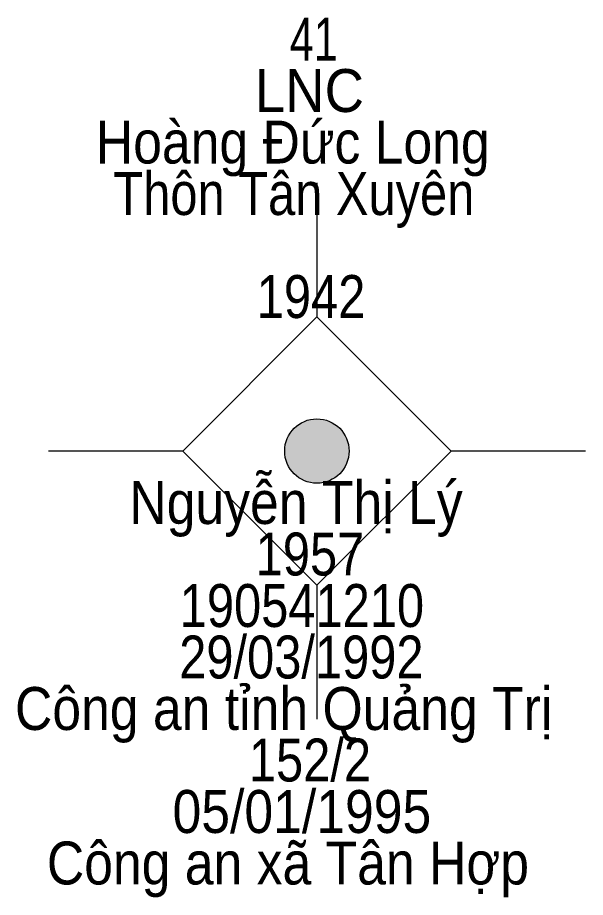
# Model space of a CAD drawing. Header units: metres. Extents: x 548452 to 551009, y 1840956 to 1844548.
# Drawn here: x 550907.48 to 550912.77, y 1841852.18 to 1841860.38 of the extents above; entities that cross this region are included whole.
import ezdxf
from ezdxf.enums import TextEntityAlignment as Align

# ---------------------------------------------------------------- set-up
doc = ezdxf.new("R2010")
doc.units = ezdxf.units.M
doc.header["$LTSCALE"] = 0.16
doc.layers.add('11', color=7, linetype='Continuous', lineweight=13)
doc.layers.add('15', color=7, linetype='Continuous')

msp = doc.modelspace()

# ---------------------------------------------------------------- hatches: boundary and pattern name
at = {"layer": '11'}
msp.add_hatch(color=256, dxfattribs=at).paths.add_polyline_path([(550910.5695, 1841856.34, 1), (550909.9695, 1841856.34, 1)])

# ---------------------------------------------------------------- linework, layer by layer
for p, q in [((550910.27, 1841858.84), (550910.27, 1841857.59)), ((550909.02, 1841856.34), (550907.77, 1841856.34)), ((550912.77, 1841856.34), (550911.52, 1841856.34)), ((550910.27, 1841855.09), (550910.27, 1841853.84))]:
    msp.add_line(p, q, dxfattribs=at)
msp.add_lwpolyline([(550910.27, 1841857.59), (550909.02, 1841856.34), (550910.27, 1841855.09), (550911.52, 1841856.34)], close=True, dxfattribs=at)
msp.add_circle((550910.2695, 1841856.34), 0.3, dxfattribs=at)

# ---------------------------------------------------------------- texts
at = {"layer": '15'}
for s, width, p in [('41', 0.75, (550910.24, 1841859.98)), ('LNC', 0.95, (550910.2, 1841859.5)), ('Hoàng Đức Long', 0.9, (550910.045, 1841859.02)), ('Thôn Tân Xuyên', 0.85, (550910.055, 1841858.54)), ('1942', 0.85, (550910.215, 1841857.58)), ('Nguyễn Thị Lý', 0.9, (550910.075, 1841855.66)), ('1957', 0.85, (550910.205, 1841855.18)), ('190541210', 0.85, (550910.13, 1841854.7)), ('29/03/1992', 0.85, (550910.125, 1841854.22)), ('Công an tỉnh Quảng Trị', 0.9, (550909.96, 1841853.74)), ('152/2', 0.85, (550910.205, 1841853.26)), ('05/01/1995', 0.9, (550910.13, 1841852.78)), ('Công an xã Tân Hợp', 0.9, (550910, 1841852.3))]:
    msp.add_text(s, height=0.4, dxfattribs=dict(at, width=width)).set_placement(p, align=Align.CENTER)

doc.saveas('drawing.dxf')
